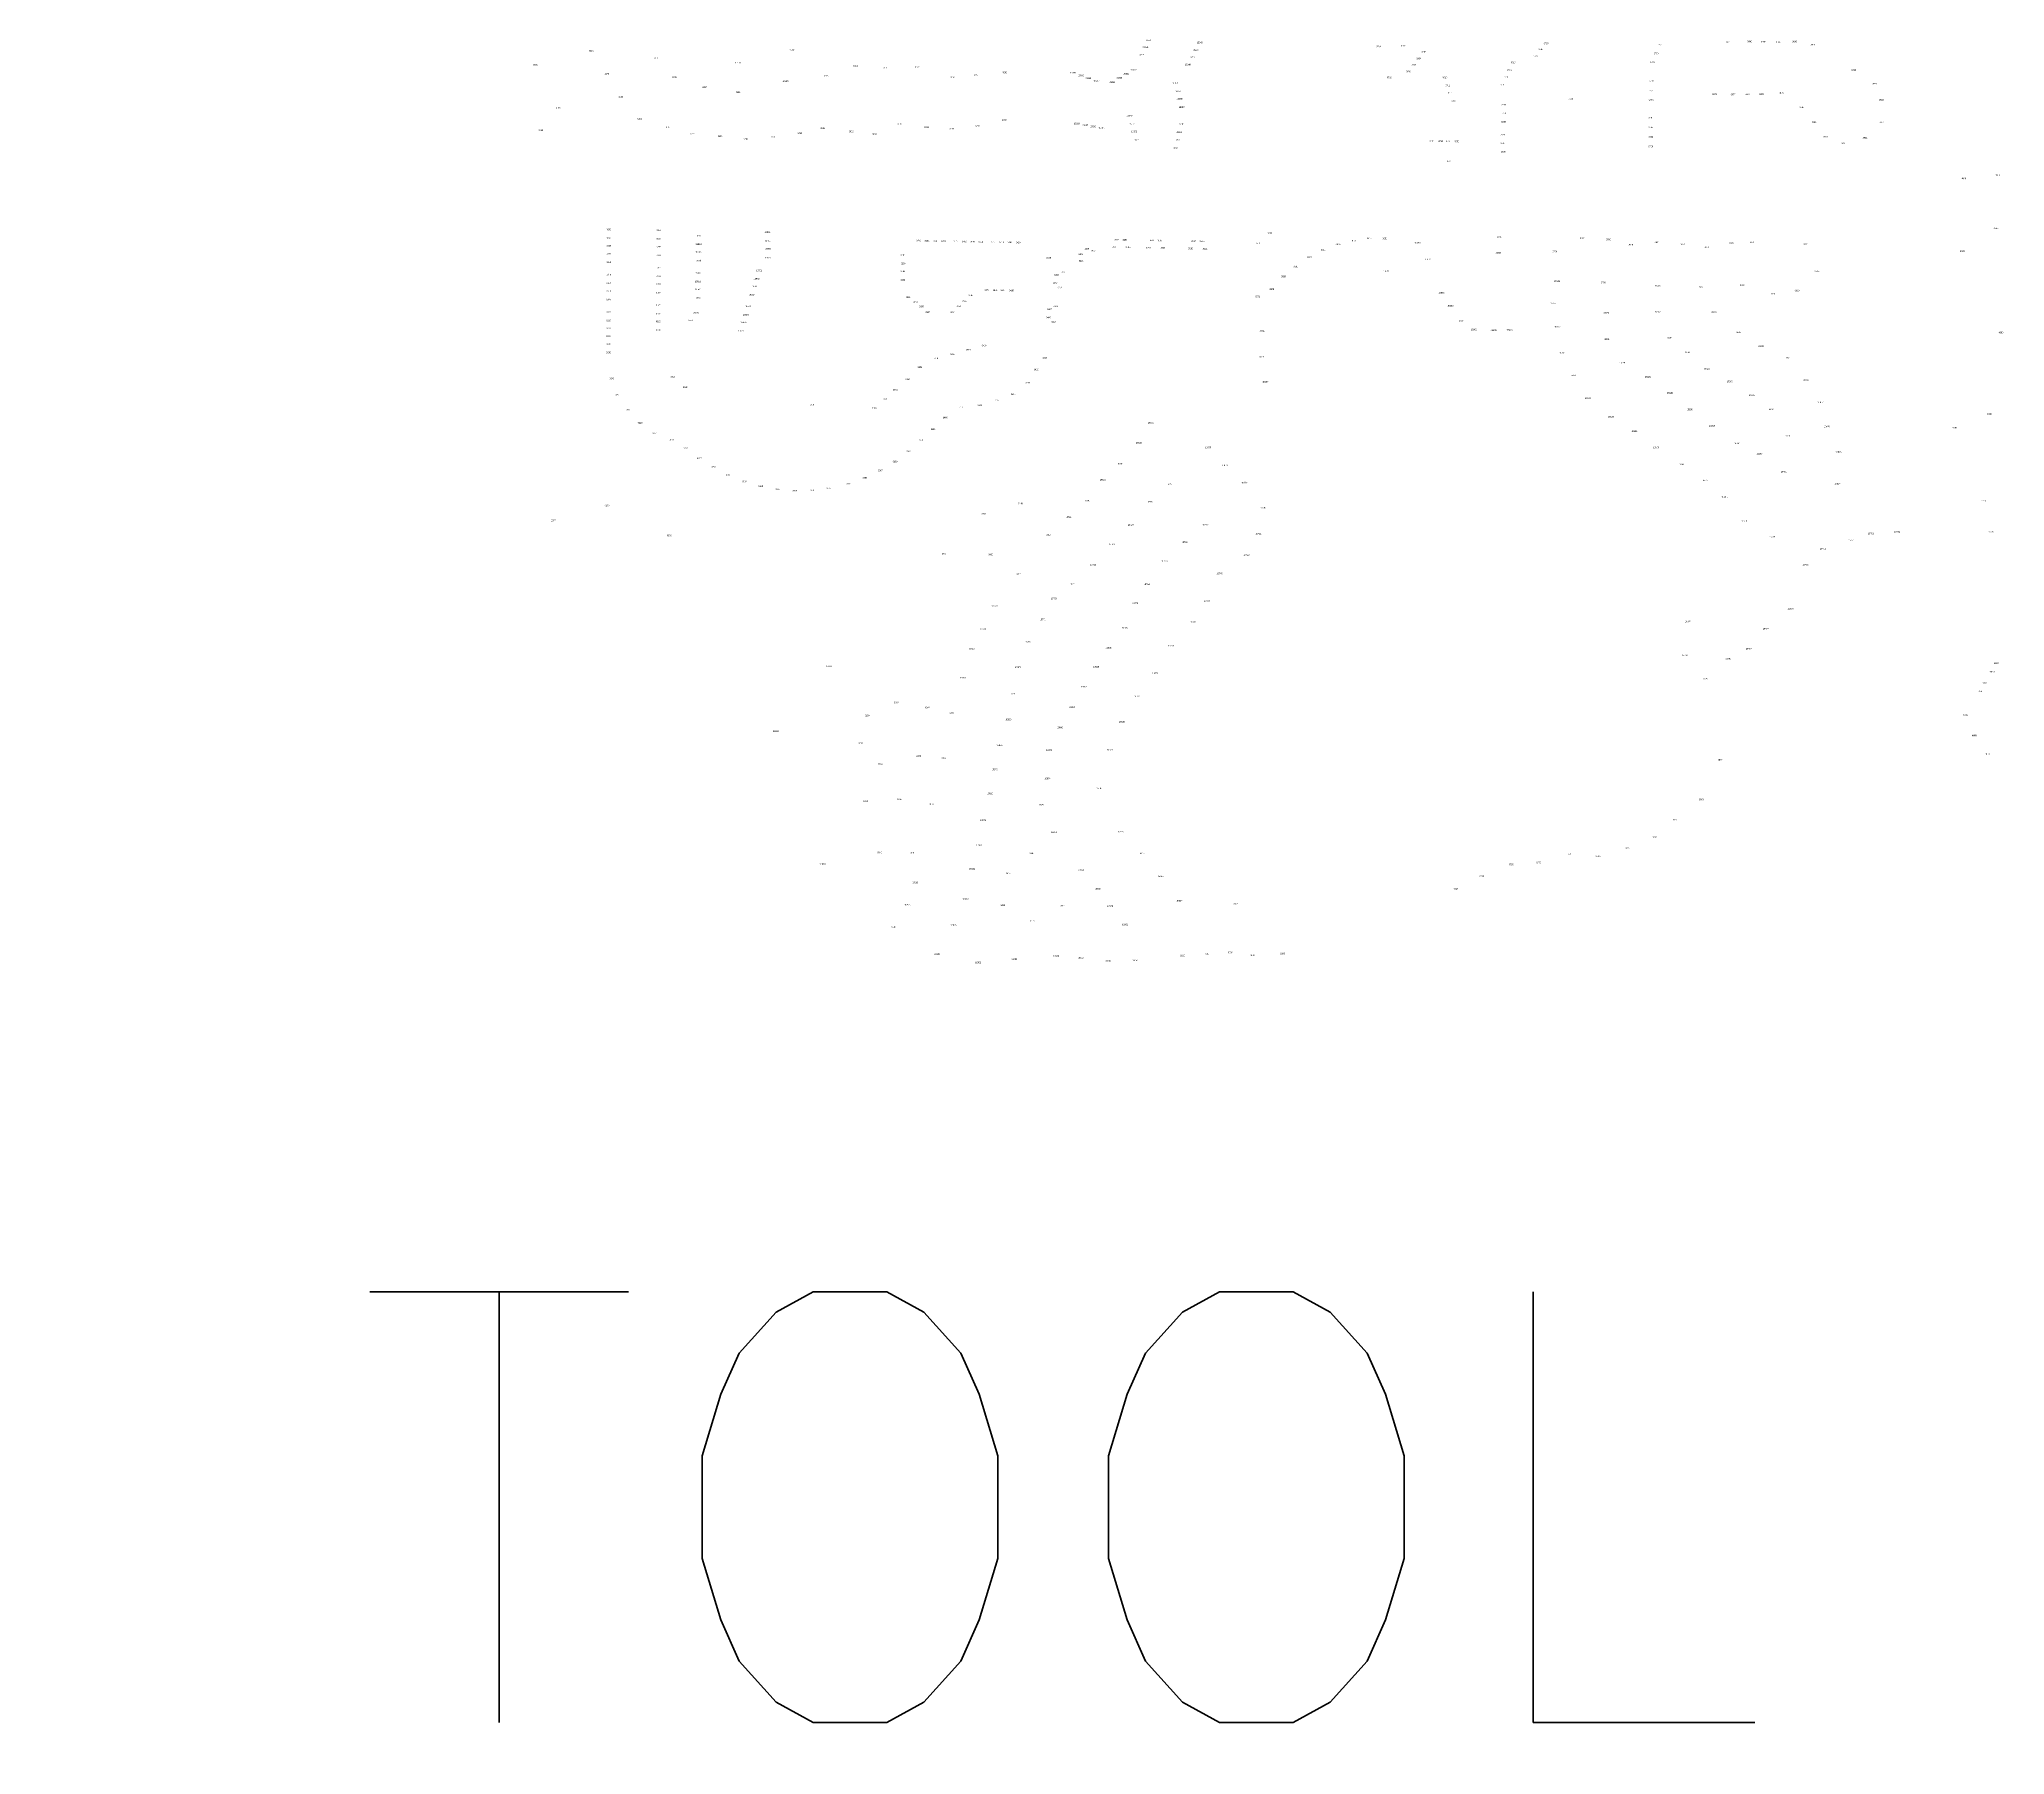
# Model space of a CAD drawing. Header units: feet. Extents: x 865220 to 2781189, y -2240498 to 970979.
# Drawn here: x 2764074 to 2770631, y 952078 to 957801 of the extents above; entities that cross this region are included whole.
import ezdxf

# ---------------------------------------------------------------- set-up
doc = ezdxf.new("R2010")
doc.units = ezdxf.units.FT
doc.header["$LTSCALE"] = 0.015
doc.header["$MEASUREMENT"] = 0
doc.layers.add('NOTES', color=7, linetype='Continuous')
doc.layers.add('Scott County Addresses', color=7, linetype='Continuous')
doc.layers.add('WORK BOUNDARY', color=110, linetype='Continuous', lineweight=40)
doc.styles.add('Dimensions 100', font='arial.ttf')
doc.styles.get("Standard").update_dxf_attribs({"font": 'times.ttf'})

# ---------------------------------------------------------------- blocks, each defined once
blk = doc.blocks.new('ACMAP_ANN_TEMPLATE_Scott County Address')
at = {"layer": 'Scott County Addresses', "style": 'Dimensions 100'}
blk.add_attdef('ScottCountyAddress', (0, 0), '', height=50, dxfattribs=at)

msp = doc.modelspace()

# ---------------------------------------------------------------- hatches: boundary and pattern name
at = {"layer": 'NOTES', "lineweight": 5, "ltscale": 50}
h = msp.add_hatch(dxfattribs=at)
h.set_pattern_fill('ANSI31', color=1, scale=200)
h.set_pattern_definition([(45, (-77373.197, -38338.257), (-17.67766953, 17.67766953), [])])
edge = h.paths.add_edge_path()
edge.add_arc((-36684104.4, 974184.5), 39453460.3, 359.97783818, 359.97815546)
edge.add_line((2769353.1, 959142.5), (2769353.1, 959142.5))
edge.add_line((2769353.1, 959142.5), (2769353.2, 959362.5))
edge.add_line((2769353.2, 959362.5), (2770280.2, 959367.3))
edge.add_line((2770280.2, 959367.3), (2770301.1, 958927.5))
edge.add_line((2770301.1, 958927.5), (2770012.9, 958926))
edge.add_line((2770012.9, 958926), (2769897.9, 958925.4))
edge.add_line((2769897.9, 958925.4), (2769552.9, 958923.9))
edge.add_line((2769552.9, 958923.9), (2769353, 958924.1))

# ---------------------------------------------------------------- block references
at = {"layer": 'Scott County Addresses', "lineweight": 5, "xscale": 0.1, "yscale": 0.1, "zscale": 0.1}
for p, values in [((2765908.1, 957760.2), {'ScottCountyAddress': '3164'}), ((2766576.9, 957762.6), {'ScottCountyAddress': '15431'}), ((2767741, 957747.1), {'ScottCountyAddress': '15346'}), ((2767754.6, 957772.4), {'ScottCountyAddress': '15344'}), ((2767767, 957795.2), {'ScottCountyAddress': '15342'}), ((2767922.3, 957762.4), {'ScottCountyAddress': '15345'}), ((2767936, 957787.6), {'ScottCountyAddress': '15343'}), ((2768534.7, 957774.7), {'ScottCountyAddress': '3654'}), ((2768617, 957777), {'ScottCountyAddress': '3660'}), ((2768685.9, 957756.9), {'ScottCountyAddress': '3662'}), ((2769076.4, 957765), {'ScottCountyAddress': '3705'}), ((2769093.5, 957784.6), {'ScottCountyAddress': '3703'}), ((2769460.4, 957751.1), {'ScottCountyAddress': '3790'}), ((2769472.7, 957780.6), {'ScottCountyAddress': '3794'}), ((2769698.5, 957789.3), {'ScottCountyAddress': '3874'}), ((2769772.4, 957791.2), {'ScottCountyAddress': '3880'}), ((2769818.3, 957790.7), {'ScottCountyAddress': '3886'}), ((2769868.3, 957789.3), {'ScottCountyAddress': '3892'}), ((2769922.5, 957791), {'ScottCountyAddress': '3898'}), ((2769983.1, 957780.3), {'ScottCountyAddress': '3902'}), ((2765722.2, 957713.4), {'ScottCountyAddress': '3101'}), ((2765959.8, 957683), {'ScottCountyAddress': '3176'}), ((2766124.3, 957735.8), {'ScottCountyAddress': '3181'}), ((2766395, 957720.4), {'ScottCountyAddress': '15426'}), ((2766789.2, 957709.8), {'ScottCountyAddress': '3303'}), ((2766891.1, 957703.6), {'ScottCountyAddress': '3315'}), ((2766995.6, 957706.2), {'ScottCountyAddress': '3327'}), ((2767192.2, 957679.4), {'ScottCountyAddress': '3351'}), ((2767288.1, 957687.8), {'ScottCountyAddress': '3363'}), ((2767512.8, 957687.1), {'ScottCountyAddress': '15368'}), ((2767690.2, 957683), {'ScottCountyAddress': '15354'}), ((2767715, 957697.3), {'ScottCountyAddress': '15352'}), ((2767896.4, 957714.3), {'ScottCountyAddress': '15349'}), ((2767910, 957739.5), {'ScottCountyAddress': '15347'}), ((2768634.6, 957691.2), {'ScottCountyAddress': '3668'}), ((2768652.3, 957713.8), {'ScottCountyAddress': '3666'}), ((2768668.3, 957734.3), {'ScottCountyAddress': '3664'}), ((2768970.9, 957695.7), {'ScottCountyAddress': '3715'}), ((2768984.1, 957721.1), {'ScottCountyAddress': '3717'}), ((2769059.3, 957742.6), {'ScottCountyAddress': '3707'}), ((2769448.1, 957721.6), {'ScottCountyAddress': '3786'}), ((2770119.6, 957696.5), {'ScottCountyAddress': '3914'}), ((2766184.3, 957672), {'ScottCountyAddress': '3205'}), ((2766286.5, 957638.9), {'ScottCountyAddress': '3227'}), ((2766397.4, 957622), {'ScottCountyAddress': '3241'}), ((2766553.9, 957658.9), {'ScottCountyAddress': '15445'}), ((2766691.9, 957677.3), {'ScottCountyAddress': '3299'}), ((2767112, 957671.4), {'ScottCountyAddress': '3339'}), ((2767539.8, 957677.6), {'ScottCountyAddress': '15366'}), ((2767564.3, 957668.9), {'ScottCountyAddress': '15364'}), ((2767591.4, 957659.4), {'ScottCountyAddress': '15362'}), ((2767643.3, 957655.2), {'ScottCountyAddress': '15358'}), ((2767667.6, 957670), {'ScottCountyAddress': '15356'}), ((2767855.1, 957652.5), {'ScottCountyAddress': '15351'}), ((2767862.3, 957624.7), {'ScottCountyAddress': '15353'}), ((2768570.2, 957671.2), {'ScottCountyAddress': '3702'}), ((2768756.1, 957671.2), {'ScottCountyAddress': '3710'}), ((2768765.5, 957644.1), {'ScottCountyAddress': '3712'}), ((2768774.1, 957619.5), {'ScottCountyAddress': '3714'}), ((2768945.7, 957647.2), {'ScottCountyAddress': '3711'}), ((2768958.9, 957672.6), {'ScottCountyAddress': '3713'}), ((2769443.9, 957627.1), {'ScottCountyAddress': '3774'}), ((2769444.1, 957659.1), {'ScottCountyAddress': '3778'}), ((2769655.3, 957615.2), {'ScottCountyAddress': '3871'}), ((2769717.3, 957614.4), {'ScottCountyAddress': '3877'}), ((2769765.2, 957615), {'ScottCountyAddress': '3883'}), ((2769812.1, 957615.6), {'ScottCountyAddress': '3889'}), ((2769877.7, 957619.5), {'ScottCountyAddress': '3895'}), ((2770189.9, 957650.4), {'ScottCountyAddress': '3920'}), ((2765797.6, 957569.5), {'ScottCountyAddress': '3113'}), ((2766006.6, 957606.4), {'ScottCountyAddress': '3188'}), ((2767868.8, 957599.6), {'ScottCountyAddress': '15355'}), ((2767876, 957571.8), {'ScottCountyAddress': '15357'}), ((2768783.5, 957592.5), {'ScottCountyAddress': '3716'}), ((2768952.3, 957551.5), {'ScottCountyAddress': '3723'}), ((2768953.1, 957580.2), {'ScottCountyAddress': '3721'}), ((2769176, 957599.5), {'ScottCountyAddress': '3766'}), ((2769443.7, 957595.1), {'ScottCountyAddress': '3770'}), ((2769947.1, 957571.4), {'ScottCountyAddress': '3907'}), ((2770211.4, 957596.5), {'ScottCountyAddress': '3928'}), ((2765739.8, 957495.3), {'ScottCountyAddress': '3118'}), ((2766069.4, 957532.9), {'ScottCountyAddress': '3200'}), ((2766164.9, 957504.9), {'ScottCountyAddress': '3212'}), ((2766245.3, 957483.8), {'ScottCountyAddress': '3224'}), ((2766603.7, 957485.4), {'ScottCountyAddress': '3288'}), ((2766679.4, 957501.7), {'ScottCountyAddress': '3296'}), ((2766774.9, 957491), {'ScottCountyAddress': '3302'}), ((2766937.7, 957515.7), {'ScottCountyAddress': '3320'}), ((2767026.6, 957505.3), {'ScottCountyAddress': '3332'}), ((2767110.2, 957500.3), {'ScottCountyAddress': '3344'}), ((2767196.5, 957510), {'ScottCountyAddress': '3356'}), ((2767285.8, 957529.7), {'ScottCountyAddress': '3368'}), ((2767526.1, 957517.4), {'ScottCountyAddress': '15389'}), ((2767554.2, 957512.2), {'ScottCountyAddress': '15387'}), ((2767579.8, 957507.5), {'ScottCountyAddress': '15385'}), ((2767608, 957502.3), {'ScottCountyAddress': '15383'}), ((2767702, 957543.3), {'ScottCountyAddress': '15377'}), ((2767710.1, 957515.8), {'ScottCountyAddress': '15375'}), ((2767717.4, 957490.8), {'ScottCountyAddress': '15373'}), ((2767866.9, 957488.4), {'ScottCountyAddress': '15365'}), ((2767874.7, 957516), {'ScottCountyAddress': '15363'}), ((2768951.4, 957522.9), {'ScottCountyAddress': '3725'}), ((2769443.2, 957504.9), {'ScottCountyAddress': '3758'}), ((2769443.4, 957536.9), {'ScottCountyAddress': '3762'}), ((2769987.3, 957521.9), {'ScottCountyAddress': '3913'}), ((2770212.4, 957521.5), {'ScottCountyAddress': '3937'}), ((2766337.3, 957475.2), {'ScottCountyAddress': '3230'}), ((2766422.3, 957465.9), {'ScottCountyAddress': '3248'}), ((2766513.4, 957472.6), {'ScottCountyAddress': '3272'}), ((2766851.5, 957482.2), {'ScottCountyAddress': '3308'}), ((2767725.5, 957463.3), {'ScottCountyAddress': '15371'}), ((2767852.1, 957435.8), {'ScottCountyAddress': '15369'}), ((2767859.9, 957463.4), {'ScottCountyAddress': '15367'}), ((2768712.8, 957458.9), {'ScottCountyAddress': '3736'}), ((2768741.5, 957458.5), {'ScottCountyAddress': '3734'}), ((2768767.4, 957458.1), {'ScottCountyAddress': '3732'}), ((2768796.1, 957457.6), {'ScottCountyAddress': '3730'}), ((2768948.8, 957480.1), {'ScottCountyAddress': '3731'}), ((2768949.6, 957451.4), {'ScottCountyAddress': '3733'}), ((2768950.4, 957422.8), {'ScottCountyAddress': '3735'}), ((2769442.7, 957440.9), {'ScottCountyAddress': '3750'}), ((2769442.9, 957472.9), {'ScottCountyAddress': '3754'}), ((2770025.4, 957473.4), {'ScottCountyAddress': '3919'}), ((2770086.1, 957451.2), {'ScottCountyAddress': '3925'}), ((2770157.8, 957469.8), {'ScottCountyAddress': '3931'}), ((2768770.5, 957391.1), {'ScottCountyAddress': '3728'}), ((2770487, 957334.3), {'ScottCountyAddress': '4030'}), ((2770600.3, 957345.5), {'ScottCountyAddress': '4050'}), ((2765966.7, 957164), {'ScottCountyAddress': '3305'}), ((2766132.3, 957161.1), {'ScottCountyAddress': '3304'}), ((2770594.5, 957167.8), {'ScottCountyAddress': '4055'}), ((2765966.6, 957109.3), {'ScottCountyAddress': '3309'}), ((2765966.6, 957135.3), {'ScottCountyAddress': '3307'}), ((2766132.2, 957106.4), {'ScottCountyAddress': '3308'}), ((2766132.2, 957132.4), {'ScottCountyAddress': '3306'}), ((2766263.9, 957114.8), {'ScottCountyAddress': '15554'}), ((2766264.4, 957143.4), {'ScottCountyAddress': '15552'}), ((2766493.9, 957154.9), {'ScottCountyAddress': '15551'}), ((2766494.7, 957125.4), {'ScottCountyAddress': '15553'}), ((2766495.5, 957099.4), {'ScottCountyAddress': '15555'}), ((2766999.7, 957127.4), {'ScottCountyAddress': '3392'}), ((2767028, 957125.8), {'ScottCountyAddress': '3394'}), ((2767054, 957125.3), {'ScottCountyAddress': '3396'}), ((2767082.7, 957124.8), {'ScottCountyAddress': '3398'}), ((2767124, 957124.1), {'ScottCountyAddress': '3404'}), ((2767152.7, 957123.6), {'ScottCountyAddress': '3406'}), ((2767178.7, 957123.1), {'ScottCountyAddress': '3408'}), ((2767207.3, 957122.6), {'ScottCountyAddress': '3410'}), ((2767248.6, 957121.9), {'ScottCountyAddress': '3414'}), ((2767277.3, 957121.3), {'ScottCountyAddress': '3416'}), ((2767303.3, 957120.9), {'ScottCountyAddress': '3418'}), ((2767331.9, 957120.4), {'ScottCountyAddress': '3420'}), ((2767561.4, 957099.1), {'ScottCountyAddress': '3465'}), ((2767582.5, 957093), {'ScottCountyAddress': '3467'}), ((2767650.2, 957105.4), {'ScottCountyAddress': '3483'}), ((2767660.7, 957130), {'ScottCountyAddress': '3485'}), ((2767688.4, 957129.5), {'ScottCountyAddress': '3487'}), ((2767698.6, 957104.6), {'ScottCountyAddress': '3489'}), ((2767766.5, 957103.3), {'ScottCountyAddress': '3501'}), ((2767777, 957127.8), {'ScottCountyAddress': '3503'}), ((2767805, 957127.4), {'ScottCountyAddress': '3505'}), ((2767815, 957102.5), {'ScottCountyAddress': '3507'}), ((2767907.1, 957100.4), {'ScottCountyAddress': '3515'}), ((2767917.6, 957125.1), {'ScottCountyAddress': '3517'}), ((2767945.5, 957124.6), {'ScottCountyAddress': '3519'}), ((2767955.6, 957099.5), {'ScottCountyAddress': '3521'}), ((2768131.5, 957117.6), {'ScottCountyAddress': '3582'}), ((2768172, 957151.8), {'ScottCountyAddress': '3586'}), ((2768350.2, 957096), {'ScottCountyAddress': '3611'}), ((2768399.4, 957114.2), {'ScottCountyAddress': '3629'}), ((2768449.6, 957126.5), {'ScottCountyAddress': '3633'}), ((2768503.4, 957134.3), {'ScottCountyAddress': '3647'}), ((2768555.7, 957133.8), {'ScottCountyAddress': '3651'}), ((2768662.4, 957119.9), {'ScottCountyAddress': '15548'}), ((2768933.2, 957138.8), {'ScottCountyAddress': '15555'}), ((2769122.5, 957090.4), {'ScottCountyAddress': '3776'}), ((2769214.1, 957135.2), {'ScottCountyAddress': '3782'}), ((2769302, 957130.5), {'ScottCountyAddress': '3796'}), ((2769375.9, 957113.1), {'ScottCountyAddress': '3816'}), ((2769463.7, 957120.9), {'ScottCountyAddress': '3834'}), ((2769549.8, 957114.2), {'ScottCountyAddress': '3852'}), ((2769629.9, 957104.4), {'ScottCountyAddress': '3870'}), ((2769711.7, 957118.6), {'ScottCountyAddress': '3880'}), ((2769779.8, 957121.1), {'ScottCountyAddress': '3892'}), ((2769959.1, 957115.2), {'ScottCountyAddress': '3911'}), ((2770482.4, 957091.7), {'ScottCountyAddress': '4025'}), ((2765966.5, 957083.3), {'ScottCountyAddress': '3311'}), ((2765966.4, 957054.7), {'ScottCountyAddress': '3313'}), ((2766131.9, 957036.4), {'ScottCountyAddress': '3314'}), ((2766132.1, 957077.8), {'ScottCountyAddress': '3310'}), ((2766262.9, 957060.1), {'ScottCountyAddress': '15558'}), ((2766263.4, 957088.8), {'ScottCountyAddress': '15556'}), ((2766466.2, 957027.2), {'ScottCountyAddress': '15561'}), ((2766496.3, 957069.9), {'ScottCountyAddress': '15557'}), ((2766947.7, 957078.8), {'ScottCountyAddress': '3388'}), ((2766947.8, 957024.4), {'ScottCountyAddress': '3384'}), ((2766948.3, 957050.4), {'ScottCountyAddress': '3386'}), ((2767434.1, 957069.4), {'ScottCountyAddress': '3475'}), ((2767540.3, 957081.3), {'ScottCountyAddress': '3463'}), ((2767542.7, 957059.5), {'ScottCountyAddress': '3461'}), ((2768258.9, 957040.1), {'ScottCountyAddress': '3589'}), ((2768304, 957071.7), {'ScottCountyAddress': '3607'}), ((2768557.2, 957025.1), {'ScottCountyAddress': '15573'}), ((2768696, 957064.1), {'ScottCountyAddress': '15552'}), ((2768932.3, 957085.8), {'ScottCountyAddress': '15563'}), ((2769997.4, 957024.4), {'ScottCountyAddress': '3905'}), ((2765966.2, 956984.7), {'ScottCountyAddress': '3317'}), ((2765966.1, 956958.7), {'ScottCountyAddress': '3319'}), ((2765966.3, 957013.4), {'ScottCountyAddress': '3315'}), ((2766131.8, 956981.8), {'ScottCountyAddress': '3318'}), ((2766131.9, 957007.8), {'ScottCountyAddress': '3316'}), ((2766261.2, 956964.1), {'ScottCountyAddress': '15564'}), ((2766261.6, 956990.1), {'ScottCountyAddress': '15562'}), ((2766262.2, 957018.8), {'ScottCountyAddress': '15560'}), ((2766449.8, 956974.1), {'ScottCountyAddress': '15565'}), ((2766457.5, 956999), {'ScottCountyAddress': '15563'}), ((2766947.3, 956995.7), {'ScottCountyAddress': '3382'}), ((2767226.7, 956962.1), {'ScottCountyAddress': '3409'}), ((2767255.3, 956961.4), {'ScottCountyAddress': '3411'}), ((2767281.3, 956960.9), {'ScottCountyAddress': '3413'}), ((2767309.9, 956960.4), {'ScottCountyAddress': '3415'}), ((2767455.8, 956985.4), {'ScottCountyAddress': '3453'}), ((2767460, 957012.8), {'ScottCountyAddress': '3455'}), ((2767472, 956970.6), {'ScottCountyAddress': '3451'}), ((2767480, 957022), {'ScottCountyAddress': '3457'}), ((2768178.2, 956964.6), {'ScottCountyAddress': '3575'}), ((2768217.3, 957006.8), {'ScottCountyAddress': '3585'}), ((2769128.3, 956991.6), {'ScottCountyAddress': '15541'}), ((2769284.5, 956986.9), {'ScottCountyAddress': '3795'}), ((2769465.3, 956976.5), {'ScottCountyAddress': '15532'}), ((2769608.3, 956972), {'ScottCountyAddress': '15531'}), ((2769747.9, 956978.4), {'ScottCountyAddress': '3883'}), ((2769930.8, 956960.1), {'ScottCountyAddress': '3899'}), ((2765966, 956930), {'ScottCountyAddress': '3321'}), ((2766131.6, 956911.8), {'ScottCountyAddress': '3324'}), ((2766131.7, 956953.1), {'ScottCountyAddress': '3320'}), ((2766260.7, 956935.5), {'ScottCountyAddress': '15566'}), ((2766430.3, 956907.4), {'ScottCountyAddress': '15571'}), ((2766441.1, 956946), {'ScottCountyAddress': '15567'}), ((2766965, 956938.3), {'ScottCountyAddress': '3381'}), ((2766988.5, 956922.1), {'ScottCountyAddress': '3383'}), ((2767009.6, 956907), {'ScottCountyAddress': '3385'}), ((2767134.3, 956907.6), {'ScottCountyAddress': '3393'}), ((2767153.7, 956925), {'ScottCountyAddress': '3395'}), ((2767174.6, 956944.3), {'ScottCountyAddress': '3397'}), ((2767437, 956897.9), {'ScottCountyAddress': '3447'}), ((2767456.7, 956907.7), {'ScottCountyAddress': '3449'}), ((2768131.2, 956940.4), {'ScottCountyAddress': '3571'}), ((2768742.7, 956952.5), {'ScottCountyAddress': '15586'}), ((2768772.4, 956909), {'ScottCountyAddress': '15590'}), ((2769114.7, 956917.3), {'ScottCountyAddress': '15557'}), ((2769849.9, 956949.7), {'ScottCountyAddress': '3895'}), ((2765965.8, 956860), {'ScottCountyAddress': '3327'}), ((2765965.7, 956834), {'ScottCountyAddress': '3329'}), ((2765965.9, 956888.7), {'ScottCountyAddress': '3325'}), ((2766131.3, 956828.5), {'ScottCountyAddress': '3330'}), ((2766131.5, 956883.1), {'ScottCountyAddress': '3326'}), ((2766131.4, 956857.1), {'ScottCountyAddress': '3328'}), ((2766236.4, 956861), {'ScottCountyAddress': '15572'}), ((2766255.4, 956885.9), {'ScottCountyAddress': '15570'}), ((2766413.9, 956854.3), {'ScottCountyAddress': '15575'}), ((2766421.6, 956879.2), {'ScottCountyAddress': '15573'}), ((2767030.1, 956888), {'ScottCountyAddress': '3387'}), ((2767113.3, 956888.3), {'ScottCountyAddress': '3391'}), ((2767433.5, 956870.4), {'ScottCountyAddress': '3445'}), ((2767450.1, 956856), {'ScottCountyAddress': '3443'}), ((2768806.5, 956858.7), {'ScottCountyAddress': '15598'}), ((2768850.4, 956830.1), {'ScottCountyAddress': '15602'}), ((2768916.4, 956827.8), {'ScottCountyAddress': '15609'}), ((2768969.4, 956828.8), {'ScottCountyAddress': '15603'}), ((2769129.4, 956839.8), {'ScottCountyAddress': '15573'}), ((2769292.5, 956885.8), {'ScottCountyAddress': '15570'}), ((2769464.2, 956889.6), {'ScottCountyAddress': '15550'}), ((2769651.8, 956888), {'ScottCountyAddress': '15571'}), ((2765965.5, 956782), {'ScottCountyAddress': '3333'}), ((2765965.6, 956808), {'ScottCountyAddress': '3331'}), ((2766405.2, 956826.1), {'ScottCountyAddress': '15577'}), ((2767165.5, 956762.9), {'ScottCountyAddress': '3414'}), ((2767218.4, 956776.9), {'ScottCountyAddress': '3416'}), ((2768144.9, 956825.7), {'ScottCountyAddress': '15531'}), ((2769293.5, 956797.8), {'ScottCountyAddress': '15590'}), ((2769501.5, 956803), {'ScottCountyAddress': '15568'}), ((2769731.7, 956820.9), {'ScottCountyAddress': '15595'}), ((2769808.3, 956774.6), {'ScottCountyAddress': '15609'}), ((2770611.2, 956820.1), {'ScottCountyAddress': '4060'}), ((2765965.4, 956753.4), {'ScottCountyAddress': '3335'}), ((2767004.4, 956704.6), {'ScottCountyAddress': '3402'}), ((2767057.2, 956734), {'ScottCountyAddress': '3408'}), ((2767113.4, 956747.6), {'ScottCountyAddress': '3410'}), ((2767392.4, 956696.6), {'ScottCountyAddress': '3423'}), ((2767421.4, 956735.4), {'ScottCountyAddress': '3425'}), ((2768141.4, 956739.6), {'ScottCountyAddress': '15549'}), ((2769143.5, 956752.8), {'ScottCountyAddress': '15587'}), ((2769345.7, 956719.3), {'ScottCountyAddress': '15608'}), ((2769565.3, 956754), {'ScottCountyAddress': '15582'}), ((2769627.7, 956698.5), {'ScottCountyAddress': '15596'}), ((2769898.6, 956736.4), {'ScottCountyAddress': '15621'}), ((2765976.5, 956666.7), {'ScottCountyAddress': '3343'}), ((2766180.3, 956672.3), {'ScottCountyAddress': '3346'}), ((2766221.6, 956638), {'ScottCountyAddress': '3348'}), ((2766962.9, 956664.2), {'ScottCountyAddress': '3400'}), ((2767365, 956652.8), {'ScottCountyAddress': '3421'}), ((2768155.1, 956655.8), {'ScottCountyAddress': '15567'}), ((2769182.2, 956677.4), {'ScottCountyAddress': '15601'}), ((2769431.2, 956672.2), {'ScottCountyAddress': '15626'}), ((2769704.3, 956656.8), {'ScottCountyAddress': '15606'}), ((2769958.9, 956661.4), {'ScottCountyAddress': '15631'}), ((2765995.6, 956612.6), {'ScottCountyAddress': '3345'}), ((2766643.7, 956579.3), {'ScottCountyAddress': '3380'}), ((2766852.4, 956568.1), {'ScottCountyAddress': '3390'}), ((2766887.1, 956598.2), {'ScottCountyAddress': '3392'}), ((2766922, 956628.6), {'ScottCountyAddress': '3394'}), ((2767140.7, 956571.5), {'ScottCountyAddress': '3407'}), ((2767204.4, 956577.2), {'ScottCountyAddress': '3409'}), ((2767258.6, 956593.7), {'ScottCountyAddress': '3415'}), ((2767315.9, 956614.1), {'ScottCountyAddress': '3417'}), ((2769230.9, 956601.1), {'ScottCountyAddress': '15615'}), ((2769504.6, 956618.7), {'ScottCountyAddress': '15640'}), ((2769778, 956611.3), {'ScottCountyAddress': '15616'}), ((2770007.2, 956587.1), {'ScottCountyAddress': '15637'}), ((2766028.6, 956562.6), {'ScottCountyAddress': '3347'}), ((2766070.7, 956518.6), {'ScottCountyAddress': '3349'}), ((2767089, 956536.4), {'ScottCountyAddress': '3405'}), ((2767772.7, 956518.7), {'ScottCountyAddress': '15616'}), ((2769308.4, 956538.8), {'ScottCountyAddress': '15629'}), ((2769570.5, 956563.2), {'ScottCountyAddress': '15658'}), ((2769644.8, 956508.8), {'ScottCountyAddress': '15668'}), ((2769840.7, 956563.8), {'ScottCountyAddress': '15630'}), ((2770028.5, 956506.8), {'ScottCountyAddress': '15649'}), ((2770456.1, 956502.6), {'ScottCountyAddress': '4018'}), ((2770572.7, 956548.4), {'ScottCountyAddress': '4040'}), ((2766119.3, 956483.6), {'ScottCountyAddress': '3351'}), ((2766174.4, 956462.6), {'ScottCountyAddress': '3353'}), ((2766223.5, 956434.6), {'ScottCountyAddress': '3355'}), ((2767007.2, 956461.7), {'ScottCountyAddress': '3395'}), ((2767047.9, 956497.7), {'ScottCountyAddress': '3403'}), ((2767732.9, 956451.8), {'ScottCountyAddress': '15636'}), ((2767964.2, 956436.6), {'ScottCountyAddress': '15673'}), ((2769386.4, 956491.1), {'ScottCountyAddress': '15641'}), ((2769458.8, 956436.7), {'ScottCountyAddress': '15653'}), ((2769727.4, 956450.3), {'ScottCountyAddress': '15680'}), ((2769899.9, 956476), {'ScottCountyAddress': '15650'}), ((2766268.6, 956401.1), {'ScottCountyAddress': '3357'}), ((2766315.8, 956372.4), {'ScottCountyAddress': '3359'}), ((2766921.5, 956389.6), {'ScottCountyAddress': '3389'}), ((2766966.9, 956423.6), {'ScottCountyAddress': '3393'}), ((2767671.3, 956382.8), {'ScottCountyAddress': '15654'}), ((2768018.8, 956376.9), {'ScottCountyAddress': '15683'}), ((2769545.2, 956380.3), {'ScottCountyAddress': '15663'}), ((2769803.2, 956415.3), {'ScottCountyAddress': '15690'}), ((2770067.2, 956421.7), {'ScottCountyAddress': '15665'}), ((2766365.1, 956344.9), {'ScottCountyAddress': '3361'}), ((2766418, 956323.3), {'ScottCountyAddress': '3363'}), ((2766473.2, 956307.3), {'ScottCountyAddress': '3365'}), ((2766766.6, 956315.9), {'ScottCountyAddress': '3381'}), ((2766820.8, 956335.3), {'ScottCountyAddress': '3383'}), ((2766872.4, 956359.8), {'ScottCountyAddress': '3387'}), ((2767612.5, 956328.4), {'ScottCountyAddress': '15672'}), ((2767833.2, 956314.5), {'ScottCountyAddress': '15645'}), ((2768085.2, 956319.4), {'ScottCountyAddress': '15695'}), ((2769620.7, 956327.1), {'ScottCountyAddress': '15675'}), ((2769884.6, 956355.2), {'ScottCountyAddress': '15704'}), ((2770063.8, 956315.5), {'ScottCountyAddress': '15687'}), ((2765960.5, 956243.2), {'ScottCountyAddress': '3153'}), ((2766529.4, 956297), {'ScottCountyAddress': '3367'}), ((2766586.6, 956292.4), {'ScottCountyAddress': '3369'}), ((2766643.7, 956293.6), {'ScottCountyAddress': '3373'}), ((2766700.9, 956300.4), {'ScottCountyAddress': '3375'}), ((2767339.7, 956249.9), {'ScottCountyAddress': '3440'}), ((2767559.9, 956259.2), {'ScottCountyAddress': '15690'}), ((2767768.9, 956255.8), {'ScottCountyAddress': '15669'}), ((2769686.6, 956271.2), {'ScottCountyAddress': '15685'}), ((2770554.3, 956258.8), {'ScottCountyAddress': '4043'}), ((2765781.4, 956193.1), {'ScottCountyAddress': '2977'}), ((2767217.7, 956215.7), {'ScottCountyAddress': '3430'}), ((2767498.6, 956203.8), {'ScottCountyAddress': '15710'}), ((2767705.9, 956177.6), {'ScottCountyAddress': '15687'}), ((2767955.1, 956179.1), {'ScottCountyAddress': '15702'}), ((2768148.2, 956235.7), {'ScottCountyAddress': '15707'}), ((2769753.7, 956191.2), {'ScottCountyAddress': '15701'}), ((2766168, 956143.1), {'ScottCountyAddress': '3358'}), ((2767433.8, 956144.3), {'ScottCountyAddress': '3450'}), ((2767643.7, 956113.3), {'ScottCountyAddress': '15705'}), ((2767885.7, 956120.7), {'ScottCountyAddress': '15738'}), ((2768132, 956148.6), {'ScottCountyAddress': '15721'}), ((2769846.2, 956138.7), {'ScottCountyAddress': '15724'}), ((2770108.7, 956126.5), {'ScottCountyAddress': '15731'}), ((2770174.9, 956149.4), {'ScottCountyAddress': '15751'}), ((2770262.9, 956155), {'ScottCountyAddress': '15753'}), ((2770577, 956155.5), {'ScottCountyAddress': '15717'}), ((2767085.5, 956082), {'ScottCountyAddress': '3425'}), ((2767240.3, 956079.5), {'ScottCountyAddress': '3435'}), ((2767580.5, 956045.2), {'ScottCountyAddress': '15723'}), ((2767818.3, 956057.7), {'ScottCountyAddress': '15750'}), ((2768092, 956077.5), {'ScottCountyAddress': '15733'}), ((2769957, 956045), {'ScottCountyAddress': '15733'}), ((2770014.8, 956098.4), {'ScottCountyAddress': '15711'}), ((2767334.7, 956014.5), {'ScottCountyAddress': '3445'}), ((2767512.1, 955981.9), {'ScottCountyAddress': '15741'}), ((2767759, 955980.4), {'ScottCountyAddress': '15764'}), ((2768002.2, 956016.1), {'ScottCountyAddress': '15745'}), ((2767449.1, 955932.8), {'ScottCountyAddress': '15759'}), ((2767720.9, 955917.2), {'ScottCountyAddress': '15774'}), ((2767960.9, 955924), {'ScottCountyAddress': '15757'}), ((2767251.2, 955907.9), {'ScottCountyAddress': '15770'}), ((2767411.9, 955862.5), {'ScottCountyAddress': '15771'}), ((2767912.3, 955855.1), {'ScottCountyAddress': '15769'}), ((2769564.1, 955856.2), {'ScottCountyAddress': '15780'}), ((2769907.2, 955898.4), {'ScottCountyAddress': '15755'}), ((2767213.7, 955831.1), {'ScottCountyAddress': '15784'}), ((2767363, 955788.6), {'ScottCountyAddress': '15787'}), ((2767685.9, 955835.1), {'ScottCountyAddress': '15786'}), ((2769824.5, 955831.5), {'ScottCountyAddress': '15777'}), ((2767175.5, 955764.4), {'ScottCountyAddress': '15800'}), ((2767631.9, 955768), {'ScottCountyAddress': '15800'}), ((2767839.8, 955775.3), {'ScottCountyAddress': '15789'}), ((2769554.5, 955743.2), {'ScottCountyAddress': '15788'}), ((2769699.7, 955731.6), {'ScottCountyAddress': '15791'}), ((2769767.9, 955764.5), {'ScottCountyAddress': '15787'}), ((2770596, 955716.8), {'ScottCountyAddress': '4062'}), ((2766698.7, 955706.5), {'ScottCountyAddress': '15820'}), ((2767145.6, 955668.6), {'ScottCountyAddress': '15820'}), ((2767329, 955703.8), {'ScottCountyAddress': '15805'}), ((2767590.4, 955704.7), {'ScottCountyAddress': '15828'}), ((2767786.4, 955683.9), {'ScottCountyAddress': '15809'}), ((2769621.5, 955665.4), {'ScottCountyAddress': '15790'}), ((2770556.1, 955650.8), {'ScottCountyAddress': '4052'}), ((2770581.5, 955688.6), {'ScottCountyAddress': '4060'}), ((2766925.9, 955585.9), {'ScottCountyAddress': '3364'}), ((2767314.2, 955615.3), {'ScottCountyAddress': '15821'}), ((2767549.5, 955638.6), {'ScottCountyAddress': '15842'}), ((2767725.7, 955606.1), {'ScottCountyAddress': '15829'}), ((2770544.4, 955622.9), {'ScottCountyAddress': '4050'}), ((2766828.2, 955542.2), {'ScottCountyAddress': '3350'}), ((2767029.1, 955569.2), {'ScottCountyAddress': '3384'}), ((2767111, 955550.7), {'ScottCountyAddress': '3400'}), ((2767297.7, 955529), {'ScottCountyAddress': '15839'}), ((2767509.6, 955570.1), {'ScottCountyAddress': '15852'}), ((2767676, 955521.1), {'ScottCountyAddress': '15849'}), ((2770492.4, 955543.7), {'ScottCountyAddress': '4040'}), ((2766521.9, 955489.8), {'ScottCountyAddress': '15880'}), ((2766807.4, 955450.6), {'ScottCountyAddress': '3330'}), ((2767469.7, 955502.3), {'ScottCountyAddress': '15866'}), ((2770522.6, 955475.8), {'ScottCountyAddress': '4030'}), ((2767000.5, 955406.8), {'ScottCountyAddress': '3375'}), ((2767083.7, 955400.6), {'ScottCountyAddress': '3399'}), ((2767267.9, 955443), {'ScottCountyAddress': '15855'}), ((2767433.6, 955426.4), {'ScottCountyAddress': '15878'}), ((2767635.8, 955428.3), {'ScottCountyAddress': '15871'}), ((2769674.1, 955394.4), {'ScottCountyAddress': '3877'}), ((2770565, 955414), {'ScottCountyAddress': '4014'}), ((2766872.9, 955380.9), {'ScottCountyAddress': '3361'}), ((2767251.9, 955362.2), {'ScottCountyAddress': '15873'}), ((2767428, 955332.2), {'ScottCountyAddress': '15894'}), ((2766822.8, 955256.5), {'ScottCountyAddress': '3344'}), ((2766935.3, 955262.7), {'ScottCountyAddress': '3366'}), ((2767236.3, 955282), {'ScottCountyAddress': '15889'}), ((2767601.2, 955299.2), {'ScottCountyAddress': '15897'}), ((2769611.7, 955262.2), {'ScottCountyAddress': '3869'}), ((2767041.8, 955246.8), {'ScottCountyAddress': '3386'}), ((2767213.7, 955193.3), {'ScottCountyAddress': '15901'}), ((2767406.3, 955244.9), {'ScottCountyAddress': '15906'}), ((2769522.9, 955194.8), {'ScottCountyAddress': '3857'}), ((2767450.2, 955152.8), {'ScottCountyAddress': '15918'}), ((2767672.6, 955154.5), {'ScottCountyAddress': '15923'}), ((2769456.5, 955137.7), {'ScottCountyAddress': '3845'}), ((2766869.9, 955085.4), {'ScottCountyAddress': '3345'}), ((2766978.5, 955084.7), {'ScottCountyAddress': '3381'}), ((2767200.3, 955110), {'ScottCountyAddress': '15921'}), ((2767378.1, 955082.3), {'ScottCountyAddress': '3460'}), ((2767742.2, 955082.4), {'ScottCountyAddress': '15947'}), ((2769169.2, 955080.1), {'ScottCountyAddress': '3791'}), ((2769266.7, 955072.3), {'ScottCountyAddress': '3809'}), ((2769365.4, 955100.4), {'ScottCountyAddress': '3827'}), ((2766677.5, 955046.8), {'ScottCountyAddress': '15940'}), ((2767176.5, 955030.6), {'ScottCountyAddress': '15941'}), ((2767299, 955015.8), {'ScottCountyAddress': '3440'}), ((2767540.7, 955027.6), {'ScottCountyAddress': '15940'}), ((2767806.1, 955005.8), {'ScottCountyAddress': '15967'}), ((2768878.7, 955006.2), {'ScottCountyAddress': '3735'}), ((2768977.2, 955045.3), {'ScottCountyAddress': '3755'}), ((2769068.6, 955051.6), {'ScottCountyAddress': '3773'}), ((2766987, 954985), {'ScottCountyAddress': '15960'}), ((2767154.4, 954930.2), {'ScottCountyAddress': '15959'}), ((2767595.3, 954964.1), {'ScottCountyAddress': '15956'}), ((2768792.5, 954964.2), {'ScottCountyAddress': '3715'}), ((2766960.8, 954910.9), {'ScottCountyAddress': '15978'}), ((2767280.9, 954909.5), {'ScottCountyAddress': '3420'}), ((2767480.5, 954907.8), {'ScottCountyAddress': '3445'}), ((2767637.3, 954906.4), {'ScottCountyAddress': '15970'}), ((2767868.3, 954924.1), {'ScottCountyAddress': '15987'}), ((2768057.8, 954914.3), {'ScottCountyAddress': '3550'}), ((2766913.8, 954836.8), {'ScottCountyAddress': '15990'}), ((2767114.5, 954843.4), {'ScottCountyAddress': '15975'}), ((2767379.5, 954857.5), {'ScottCountyAddress': '3425'}), ((2767687.2, 954844.8), {'ScottCountyAddress': '15982'}), ((2767059.2, 954746), {'ScottCountyAddress': '15995'}), ((2767317.4, 954729.4), {'ScottCountyAddress': '16050'}), ((2767457.1, 954740), {'ScottCountyAddress': '16048'}), ((2767538.8, 954733.9), {'ScottCountyAddress': '16042'}), ((2767880.7, 954741.4), {'ScottCountyAddress': '3529'}), ((2767960.3, 954746.4), {'ScottCountyAddress': '3545'}), ((2768039.7, 954751.8), {'ScottCountyAddress': '3559'}), ((2768114.1, 954742.1), {'ScottCountyAddress': '3579'}), ((2768214.6, 954748), {'ScottCountyAddress': '3595'}), ((2767196.5, 954718.1), {'ScottCountyAddress': '16052'}), ((2767631, 954724), {'ScottCountyAddress': '16038'}), ((2767718.7, 954725.2), {'ScottCountyAddress': '16000'})]:
    msp.add_blockref('ACMAP_ANN_TEMPLATE_Scott County Address', p, dxfattribs=at).add_auto_attribs(values)

# ---------------------------------------------------------------- texts
at = {"layer": 'WORK BOUNDARY', "lineweight": 50, "insert": (2765115.4, 953622.3), "char_height": 1437.647, "attachment_point": 1}
msp.add_mtext_dynamic_manual_height_columns('\\pxql;{\\Fromans|c0;TOOL BOX}', width=10830.96, gutter_width=766745.1, heights=[0], dxfattribs=at)

doc.saveas('drawing.dxf')
